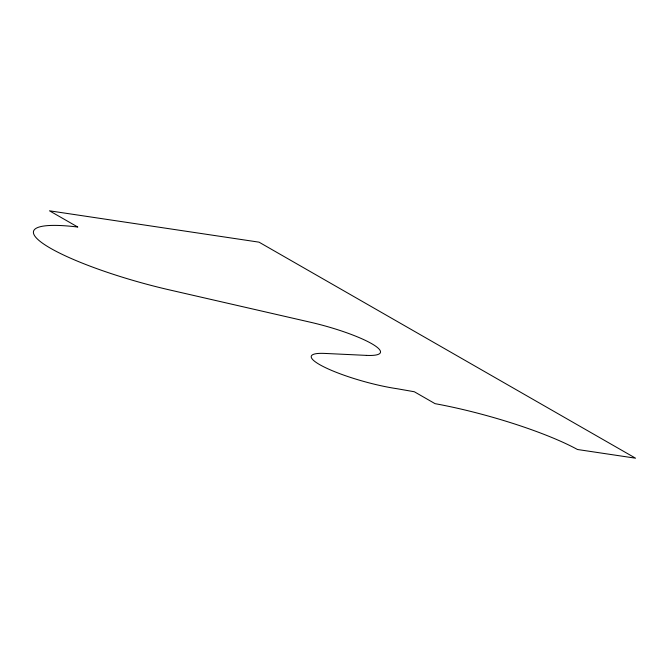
<?xml version="1.0" encoding="UTF-8"?>
<svg xmlns="http://www.w3.org/2000/svg" width="669" height="669" viewBox="0 0 669 669"><rect width="100%" height="100%" fill="white"/><g stroke="black" fill="none" stroke-linecap="round" stroke-linejoin="round"><path stroke-width="1" d="M366.369 355.381L324.733 353.424A57.927 10.261 15.5 0 0 324.808 367.331A57.927 10.261 15.5 0 0 397.018 388.714L414.312 391.75L435.051 403.658A119.609 21.182 15.5 0 1 577.481 449.501L635.55 458.19L259.028 242.161L49.489 210.81L77.788 227.042A117.652 20.831 15.5 0 0 43.644 243.976A117.652 20.831 15.5 0 0 169.508 289.911L310.441 322.241A60.586 10.729 15.5 0 1 372.491 344.142A60.586 10.729 15.5 0 1 366.369 355.381"/></g></svg>
